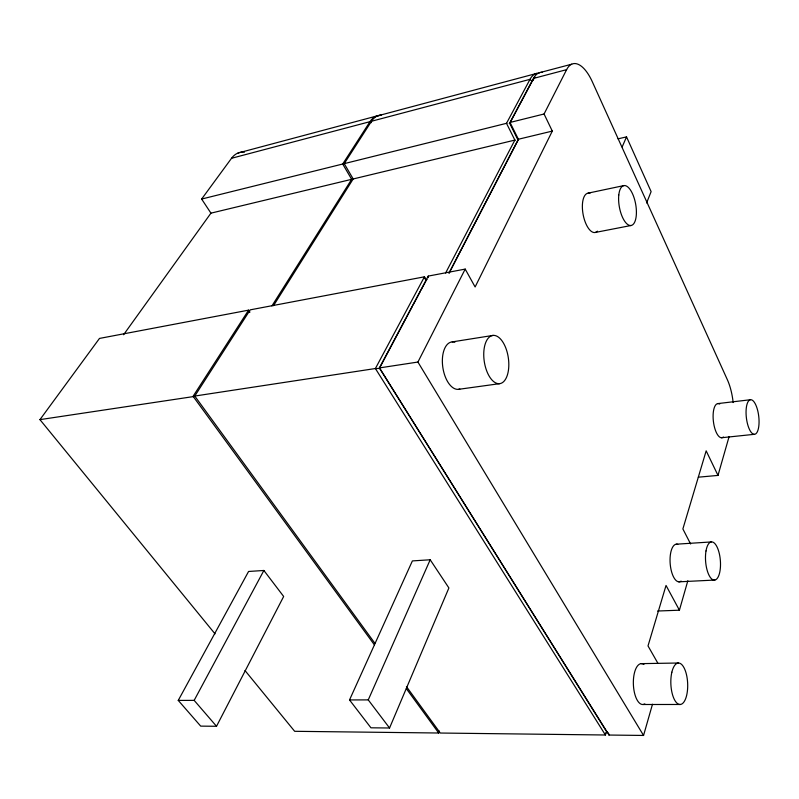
<?xml version="1.0" encoding="UTF-8"?>
<svg xmlns="http://www.w3.org/2000/svg" width="799" height="799" viewBox="0 0 799 799"><rect width="100%" height="100%" fill="white"/><g stroke="black" fill="none" stroke-linecap="round" stroke-linejoin="round"><path stroke-width="1.2" d="M428.154 277.633L428.254 276.913A4.534 3.745 -80 0 0 428.254 276.094L465.198 269.093L475.115 286.971L552.299 131.096L544.069 113.997L566.621 69.653A40.16 16.779 77.8 0 1 592.319 81.768L727.37 379.745A34.227 12.824 83.1 0 1 733.152 402.556M438.811 731.724L438.711 732.284A3.745 3.026 75.5 0 0 438.711 733.013L294.661 731.305L244.983 670.511M428.254 276.094L379.385 367.92L608.988 735.04L643.555 735.45L652.483 704.249M657.577 611.025L679.41 610.196L687.839 580.753M698.336 477.183L717.991 475.415L729.107 436.574M605.552 733.482L605.402 734.281A4.045 3.466 68.3 0 0 605.402 735L440.269 733.033L406.451 686.621M606.041 732.933L605.402 735L375.4 368.529L424.439 276.814L426.336 280.119M439.47 731.095L438.711 733.013L406.361 688.668M646.601 202.966L651.115 191.62L626.536 136.879L618.026 138.846M389.552 727.999L448.898 587.954L430.192 559.769L412.384 560.918L349.523 699.944L370.946 727.809L389.552 727.999L368.259 699.894L349.523 699.944M622.171 146.916L626.536 136.879M368.259 699.894L430.192 559.769M379.805 367.969A4.814 0.539 -4.2 0 0 379.375 367.92L417.917 362.047L465.198 269.093M216.519 726.281L283.665 596.473L263.88 570.476L248.579 571.465L178.257 700.413L200.689 726.121L216.519 726.281L194.167 700.373L178.257 700.413M449.188 272.679L518.391 139.246L552.299 131.096M449.008 273.358L518.062 140.195A2.167 0.559 -5.5 0 0 518.481 140.075M445.612 273.028L514.876 140.095L506.496 123.326L530.017 79.331A39.521 17.338 77.5 0 1 539.055 73.228M406.152 318.072L379.385 368.399L376.089 368.569M406.641 317.153L412.454 306.247M413.023 305.158L420.434 291.236M421.003 290.177L426.037 280.709M534.921 77.223A37.573 16.449 77.5 0 0 532.543 80.549L509.712 123.445A2.187 0.589 -5.5 0 1 509.233 123.545M194.167 700.373L263.88 570.476M273.498 305.687L353.178 178.966L514.876 140.095A4.015 1.039 -5.6 0 0 515.285 140.205M271.92 305.937L351.66 179.326L342.711 164.015L369.997 121.658A36.874 19.536 76.1 0 1 379.835 115.475M374.851 643.235L194.766 396.054L250.207 309.852L424.439 276.814A4.544 3.755 -79.9 0 0 424.559 277.613L424.858 278.461M353.178 178.966L344.239 163.635L371.485 121.258A36.924 19.536 76.1 0 1 381.363 115.076M123.575 334.751L210.936 213.153L351.66 179.326A3.725 0.899 -3.8 0 0 352.089 179.425M215.021 633.847L39.95 419.635L99.485 338.426L248.579 310.152L249.927 312.159M210.936 213.153L201.638 199.051L231.53 158.282A34.627 21.064 74.6 0 1 244.464 152.17M377.827 115.715L238.062 153.008M536.888 73.358L377.488 115.895M571.684 64.2L540.593 72.399M231.53 158.282L369.997 121.658A1.858 1.398 35.5 0 0 371.205 122.696M371.485 121.258L530.017 79.331A1.978 1.628 30.3 0 0 532.534 80.539M566.621 69.653L533.462 78.422L510.022 122.457L518.391 139.246A4.005 1.039 -5.5 0 1 518.571 139.326M201.638 199.051L342.711 164.015A3.755 0.949 -3.7 0 0 343.151 164.115M344.239 163.635L506.496 123.326A4.035 1.089 -5.5 0 0 506.906 123.455M544.069 113.997L510.022 122.457A4.035 1.089 -5.5 0 1 510.241 122.557M379.745 368.329L606.95 732.174M588.114 193.138L624.079 185.548M595.145 232.479L631.11 225.488M452.224 341.892L493.223 335.38M39.95 419.635L195.356 396.294M194.766 396.054L375.4 368.529A4.824 0.539 -4.2 0 0 375.949 368.559M458.596 389.323L499.695 383.66A24.369 12.175 81.7 0 0 505.038 346.157A24.369 12.175 81.7 0 0 484.124 348.793A24.369 12.175 81.7 0 0 499.695 383.66M717.632 403.615L750.331 399.75M721.487 437.752L754.256 434.326A17.408 6.222 83.3 0 0 757.142 408.529A17.408 6.222 83.3 0 0 746.266 408.199A17.408 6.222 83.3 0 0 754.256 434.326M676.194 544.199L711.31 541.942M678.79 581.832L714.825 580.054M641.287 663.639L678.371 663.01M643.055 704.498L680.339 704.478M374.332 644.763L193.088 396.304L248.579 310.152A4.175 3.206 -83.8 0 0 248.689 310.891L248.938 311.68M417.917 362.047L643.555 735.45M657.817 663.13L648.009 645.922L666.036 585.447L679.41 610.196M690.616 543.989L682.875 528.948L706.166 450.846L717.991 475.415M608.578 733.522L608.868 734.321A4.035 3.456 68.5 0 1 608.988 735.04M542.321 72.31A39.58 17.288 77.6 0 0 533.462 78.432A1.978 1.628 30.3 0 1 533.612 79.411M533.342 80.02A1.978 1.628 30.3 0 1 533.113 80.26M510.132 123.316A2.187 0.589 -5.5 0 1 509.782 123.455L518.062 140.195A2.167 0.559 -5.6 0 1 517.582 140.284M427.075 279.51A2.457 2.027 -80 0 1 426.626 279.78A2.457 2.037 -80 0 1 426.097 279.69M425.388 279.221A2.457 2.037 -80 0 1 424.918 278.432M606.96 732.064A2.187 1.878 68.4 0 1 607.41 732.224M608.079 732.763A2.187 1.878 68.4 0 1 608.528 733.542M605.602 733.512A2.187 1.878 68.4 0 1 605.772 733.003M606.501 732.224A2.187 1.878 68.4 0 1 606.92 732.064M597.472 231.161A19.985 8.569 79.6 0 1 583.23 215.051A19.985 8.569 79.6 0 1 589.932 193.338M459.854 389.043A23.94 12.534 81.6 0 1 442.606 365.642A23.94 12.534 81.6 0 1 454.851 342.212M723.385 437.003A17.188 6.472 83.3 0 1 713.377 421.213A17.188 6.472 83.3 0 1 719.679 404.044M644.823 703.899A20.444 8.699 87.8 0 1 633.357 683.644A20.444 8.699 87.8 0 1 643.924 664.478M681.098 581.103A18.876 7.66 85.6 0 1 670.221 564.194A18.876 7.66 85.6 0 1 677.792 544.399M249.128 312A2.267 1.738 -83.8 0 1 248.988 311.65M618.786 195.026A20.285 8.28 79.7 0 0 630.261 225.528A20.285 8.28 79.7 0 0 633.457 196.035A20.285 8.28 79.7 0 0 618.786 195.026M671.849 672.239A20.754 8.399 87.5 0 0 679.47 704.448A20.754 8.399 87.5 0 0 686.461 674.556A20.754 8.399 87.5 0 0 671.849 672.239M706.006 550.96A19.146 7.381 85.4 0 0 714.056 580.094A19.146 7.381 85.4 0 0 718.9 551.979A19.146 7.381 85.4 0 0 706.006 550.96"/></g></svg>
